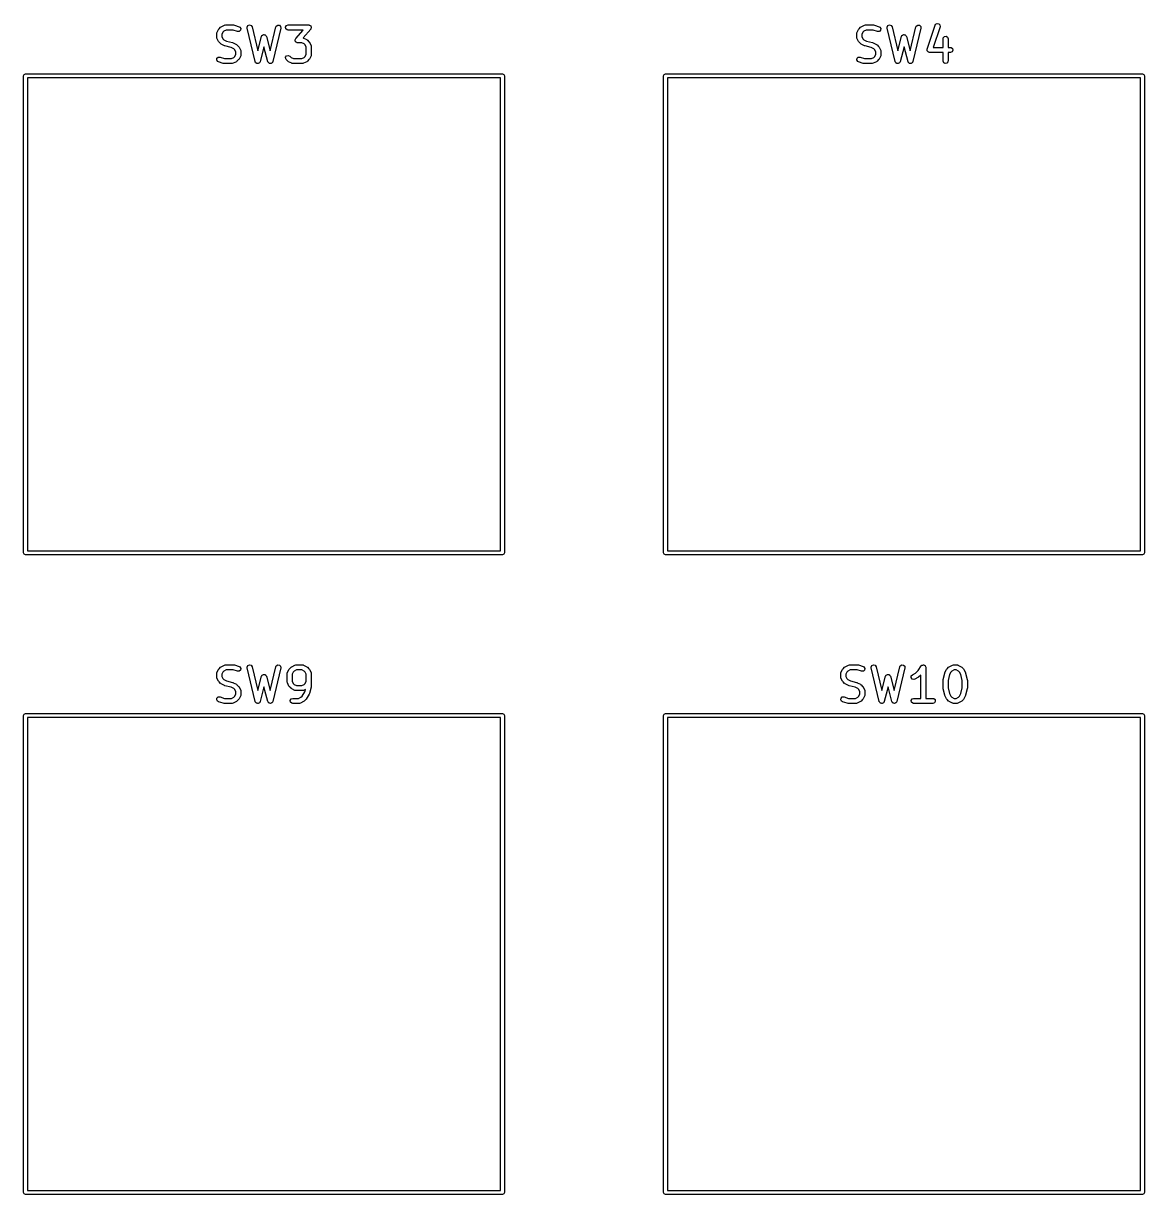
# Model space of a CAD drawing. Extents: x 60 to 196, y -152 to -29.
# Drawn here: x 121.43 to 154.8, y -64.31 to -29.44 of the extents above; entities that cross this region are included whole.
import ezdxf

# ---------------------------------------------------------------- set-up
doc = ezdxf.new("R2010")
doc.units = 0
doc.layers.add('BLACK', color=7, linetype='CONTINUOUS')

msp = doc.modelspace()

# ---------------------------------------------------------------- linework, layer by layer
at = {"layer": 'BLACK', "linetype": 'CONTINUOUS'}
for p, q in [((127.187, -29.7196), (127.235, -29.6243)), ((127.235, -29.6243), (127.248, -29.6063)), ((127.248, -29.6063), (127.249, -29.6048)), ((127.249, -29.6048), (127.296, -29.5572)), ((127.296, -29.5572), (127.315, -29.5443)), ((127.315, -29.5443), (127.316, -29.5432)), ((127.316, -29.5432), (127.411, -29.4955)), ((127.462, -29.6376), (127.394, -29.6719)), ((127.411, -29.4955), (127.436, -29.4881)), ((127.436, -29.4881), (127.44, -29.4892)), ((127.44, -29.4892), (127.445, -29.4876)), ((127.445, -29.4876), (127.683, -29.4876)), ((127.671, -29.6376), (127.462, -29.6376)), ((127.802, -29.6814), (127.671, -29.6376)), ((127.683, -29.4876), (127.705, -29.4915)), ((127.705, -29.4915), (127.706, -29.4915)), ((127.706, -29.4915), (127.849, -29.5391)), ((127.849, -29.5391), (127.872, -29.5515)), ((127.872, -29.5515), (127.899, -29.5952)), ((127.899, -29.5952), (127.892, -29.6459)), ((128.084, -29.554), (128.107, -29.5081)), ((128.086, -29.58), (128.084, -29.554)), ((128.324, -30.58), (128.086, -29.58)), ((128.107, -29.5081), (128.154, -29.4877)), ((128.154, -29.4877), (128.204, -29.5024)), ((128.204, -29.5024), (128.232, -29.5452)), ((128.232, -29.5452), (128.401, -30.2561)), ((128.774, -30.2561), (128.943, -29.5452)), ((129.089, -29.58), (128.851, -30.58)), ((128.943, -29.5452), (128.953, -29.5213)), ((128.953, -29.5213), (128.995, -29.4907)), ((128.995, -29.4907), (129.046, -29.4938)), ((129.046, -29.4938), (129.083, -29.529)), ((129.083, -29.529), (129.089, -29.58)), ((129.228, -29.5496), (129.254, -29.5052)), ((129.237, -29.6001), (129.228, -29.5496)), ((129.276, -29.6331), (129.237, -29.6001)), ((129.254, -29.5052), (129.302, -29.4876)), ((129.302, -29.6376), (129.276, -29.6331)), ((129.302, -29.4876), (129.921, -29.4876)), ((129.756, -29.6376), (129.302, -29.6376)), ((129.531, -29.8942), (129.756, -29.6376)), ((129.977, -29.612), (129.75, -29.872)), ((129.921, -29.4876), (129.932, -29.4896)), ((129.932, -29.4896), (129.935, -29.489)), ((129.935, -29.489), (129.938, -29.4907)), ((129.938, -29.4907), (129.946, -29.4921)), ((129.946, -29.4921), (129.962, -29.5051)), ((129.962, -29.5051), (129.979, -29.5156)), ((129.985, -29.5932), (129.977, -29.612)), ((129.979, -29.5156), (129.981, -29.5213)), ((129.981, -29.5213), (129.986, -29.5251)), ((129.995, -29.5756), (129.985, -29.5932)), ((129.986, -29.5251), (129.989, -29.545)), ((129.989, -29.545), (129.996, -29.5642)), ((129.996, -29.5642), (129.994, -29.5697)), ((129.994, -29.5697), (129.995, -29.5756)), ((146.237, -29.7196), (146.285, -29.6243)), ((146.285, -29.6243), (146.298, -29.6063)), ((146.298, -29.6063), (146.299, -29.6048)), ((146.299, -29.6048), (146.346, -29.5572)), ((146.346, -29.5572), (146.365, -29.5443)), ((146.365, -29.5443), (146.366, -29.5432)), ((146.366, -29.5432), (146.461, -29.4955)), ((146.512, -29.6376), (146.444, -29.6719)), ((146.461, -29.4955), (146.486, -29.4881)), ((146.486, -29.4881), (146.49, -29.4892)), ((146.49, -29.4892), (146.495, -29.4876)), ((146.495, -29.4876), (146.733, -29.4876)), ((146.721, -29.6376), (146.512, -29.6376)), ((146.852, -29.6814), (146.721, -29.6376)), ((146.733, -29.4876), (146.755, -29.4915)), ((146.755, -29.4915), (146.756, -29.4915)), ((146.756, -29.4915), (146.899, -29.5391)), ((146.899, -29.5391), (146.922, -29.5515)), ((146.922, -29.5515), (146.949, -29.5952)), ((146.949, -29.5952), (146.942, -29.6459)), ((147.134, -29.554), (147.157, -29.5081)), ((147.136, -29.58), (147.134, -29.554)), ((147.374, -30.58), (147.136, -29.58)), ((147.157, -29.5081), (147.204, -29.4877)), ((147.204, -29.4877), (147.254, -29.5024)), ((147.254, -29.5024), (147.282, -29.5452)), ((147.282, -29.5452), (147.451, -30.2561)), ((147.824, -30.2561), (147.993, -29.5452)), ((148.139, -29.58), (147.901, -30.58)), ((147.993, -29.5452), (148.003, -29.5213)), ((148.003, -29.5213), (148.045, -29.4907)), ((148.045, -29.4907), (148.096, -29.4938)), ((148.096, -29.4938), (148.133, -29.529)), ((148.133, -29.529), (148.139, -29.58)), ((148.328, -30.2056), (148.566, -29.4913)), ((148.709, -29.5387), (148.503, -30.1543)), ((148.566, -29.4913), (148.579, -29.4684)), ((148.579, -29.4684), (148.622, -29.4415)), ((148.622, -29.4415), (148.673, -29.449)), ((148.673, -29.449), (148.707, -29.4874)), ((148.707, -29.4874), (148.709, -29.5387)), ((127.179, -29.7531), (127.184, -29.7274)), ((127.179, -29.8483), (127.179, -29.7531)), ((127.181, -29.8525), (127.179, -29.8483)), ((127.18, -29.8569), (127.181, -29.8525)), ((127.187, -29.8819), (127.18, -29.8569)), ((127.184, -29.7274), (127.187, -29.724)), ((127.187, -29.724), (127.187, -29.7196)), ((127.235, -29.9771), (127.187, -29.8819)), ((127.236, -29.9782), (127.235, -29.9771)), ((127.249, -29.9966), (127.236, -29.9782)), ((127.363, -29.7023), (127.329, -29.7708)), ((127.329, -29.7708), (127.329, -29.8306)), ((127.329, -29.8306), (127.363, -29.8991)), ((127.394, -29.6719), (127.363, -29.7023)), ((127.363, -29.8991), (127.394, -29.9296)), ((127.394, -29.9296), (127.471, -29.968)), ((127.471, -29.968), (127.653, -30.0137)), ((127.853, -29.68), (127.802, -29.6814)), ((127.892, -29.6459), (127.853, -29.68)), ((128.401, -30.2561), (128.515, -29.829)), ((128.515, -29.829), (128.526, -29.8054)), ((128.526, -29.8054), (128.532, -29.8014)), ((128.532, -29.8014), (128.535, -29.7952)), ((128.535, -29.7952), (128.552, -29.7871)), ((128.552, -29.7871), (128.568, -29.7759)), ((128.568, -29.7759), (128.575, -29.7765)), ((128.575, -29.7765), (128.581, -29.7736)), ((128.581, -29.7736), (128.6, -29.7787)), ((128.6, -29.7787), (128.619, -29.7803)), ((128.619, -29.7803), (128.624, -29.7852)), ((128.624, -29.7852), (128.631, -29.7869)), ((128.631, -29.7869), (128.642, -29.8028)), ((128.642, -29.8028), (128.655, -29.8166)), ((128.655, -29.8166), (128.656, -29.8234)), ((128.656, -29.8234), (128.66, -29.829)), ((128.66, -29.829), (128.774, -30.2561)), ((129.513, -29.942), (129.515, -29.9364)), ((129.519, -29.9612), (129.513, -29.942)), ((129.514, -29.9305), (129.524, -29.913)), ((129.515, -29.9364), (129.514, -29.9305)), ((129.523, -29.9811), (129.519, -29.9612)), ((129.527, -29.9849), (129.523, -29.9811)), ((129.524, -29.913), (129.531, -29.8942)), ((129.529, -29.9906), (129.527, -29.9849)), ((129.75, -29.872), (129.756, -29.8731)), ((129.756, -29.8731), (129.759, -29.876)), ((129.759, -29.876), (129.764, -29.8765)), ((129.764, -29.8765), (129.859, -29.9241)), ((129.859, -29.9241), (129.877, -29.9375)), ((129.877, -29.9375), (129.879, -29.9382)), ((129.879, -29.9382), (129.926, -29.9858)), ((129.926, -29.9858), (129.939, -30.0041)), ((146.229, -29.7531), (146.234, -29.7274)), ((146.229, -29.8483), (146.229, -29.7531)), ((146.231, -29.8525), (146.229, -29.8483)), ((146.23, -29.8569), (146.231, -29.8525)), ((146.237, -29.8819), (146.23, -29.8569)), ((146.234, -29.7274), (146.237, -29.724)), ((146.237, -29.724), (146.237, -29.7196)), ((146.285, -29.9771), (146.237, -29.8819)), ((146.286, -29.9782), (146.285, -29.9771)), ((146.299, -29.9966), (146.286, -29.9782)), ((146.413, -29.7023), (146.379, -29.7708)), ((146.379, -29.7708), (146.379, -29.8306)), ((146.379, -29.8306), (146.413, -29.8991)), ((146.444, -29.6719), (146.413, -29.7023)), ((146.413, -29.8991), (146.444, -29.9296)), ((146.444, -29.9296), (146.521, -29.968)), ((146.521, -29.968), (146.703, -30.0137)), ((146.903, -29.68), (146.852, -29.6814)), ((146.942, -29.6459), (146.903, -29.68)), ((147.451, -30.2561), (147.565, -29.829)), ((147.565, -29.829), (147.576, -29.8054)), ((147.576, -29.8054), (147.582, -29.8014)), ((147.582, -29.8014), (147.585, -29.7952)), ((147.585, -29.7952), (147.602, -29.7871)), ((147.602, -29.7871), (147.618, -29.7759)), ((147.618, -29.7759), (147.625, -29.7765)), ((147.625, -29.7765), (147.631, -29.7736)), ((147.631, -29.7736), (147.65, -29.7787)), ((147.65, -29.7787), (147.669, -29.7803)), ((147.669, -29.7803), (147.674, -29.7852)), ((147.674, -29.7852), (147.681, -29.7869)), ((147.681, -29.7869), (147.692, -29.8028)), ((147.692, -29.8028), (147.705, -29.8166)), ((147.705, -29.8166), (147.706, -29.8234)), ((147.706, -29.8234), (147.71, -29.829)), ((147.71, -29.829), (147.824, -30.2561)), ((148.801, -29.896), (148.805, -29.8703)), ((148.801, -30.1543), (148.801, -29.896)), ((148.805, -29.8703), (148.838, -29.831)), ((148.838, -29.831), (148.889, -29.8221)), ((148.889, -29.8221), (148.933, -29.8477)), ((148.933, -29.8477), (148.951, -29.896)), ((148.951, -29.896), (148.951, -30.1543)), ((127.296, -30.0442), (127.249, -29.9966)), ((127.298, -30.0449), (127.296, -30.0442)), ((127.316, -30.0583), (127.298, -30.0449)), ((127.411, -30.1059), (127.316, -30.0583)), ((127.415, -30.1063), (127.411, -30.1059)), ((127.426, -30.1116), (127.415, -30.1063)), ((127.609, -30.1572), (127.426, -30.1116)), ((127.686, -30.1957), (127.609, -30.1572)), ((127.653, -30.0137), (127.665, -30.0189)), ((127.665, -30.0189), (127.669, -30.0193)), ((127.669, -30.0193), (127.764, -30.067)), ((127.716, -30.2261), (127.686, -30.1957)), ((127.751, -30.2946), (127.716, -30.2261)), ((127.751, -30.3544), (127.751, -30.2946)), ((127.764, -30.067), (127.782, -30.0803)), ((127.782, -30.0803), (127.783, -30.081)), ((127.783, -30.081), (127.831, -30.1286)), ((127.831, -30.1286), (127.844, -30.147)), ((127.844, -30.147), (127.845, -30.1481)), ((127.845, -30.1481), (127.893, -30.2434)), ((127.893, -30.2434), (127.9, -30.2683)), ((127.9, -30.2683), (127.899, -30.2727)), ((127.899, -30.2727), (127.901, -30.2769)), ((127.901, -30.2769), (127.901, -30.3721)), ((128.587, -30.1394), (128.469, -30.5819)), ((128.706, -30.5819), (128.587, -30.1394)), ((129.546, -30.0011), (129.529, -29.9906)), ((129.562, -30.014), (129.546, -30.0011)), ((129.57, -30.0155), (129.562, -30.014)), ((129.573, -30.0171), (129.57, -30.0155)), ((129.576, -30.0166), (129.573, -30.0171)), ((129.588, -30.0186), (129.576, -30.0166)), ((129.713, -30.0186), (129.588, -30.0186)), ((129.781, -30.0528), (129.713, -30.0186)), ((129.812, -30.0832), (129.781, -30.0528)), ((129.846, -30.1518), (129.812, -30.0832)), ((129.846, -30.3544), (129.846, -30.1518)), ((129.939, -30.0041), (129.94, -30.0053)), ((129.94, -30.0053), (129.988, -30.1005)), ((129.988, -30.1005), (129.995, -30.1255)), ((129.995, -30.1255), (129.994, -30.1298)), ((129.994, -30.1298), (129.996, -30.134)), ((129.996, -30.134), (129.996, -30.3721)), ((146.346, -30.0442), (146.299, -29.9966)), ((146.348, -30.0449), (146.346, -30.0442)), ((146.366, -30.0583), (146.348, -30.0449)), ((146.461, -30.1059), (146.366, -30.0583)), ((146.465, -30.1063), (146.461, -30.1059)), ((146.476, -30.1116), (146.465, -30.1063)), ((146.659, -30.1572), (146.476, -30.1116)), ((146.736, -30.1957), (146.659, -30.1572)), ((146.703, -30.0137), (146.715, -30.0189)), ((146.715, -30.0189), (146.719, -30.0193)), ((146.719, -30.0193), (146.814, -30.067)), ((146.766, -30.2261), (146.736, -30.1957)), ((146.801, -30.2946), (146.766, -30.2261)), ((146.801, -30.3544), (146.801, -30.2946)), ((146.814, -30.067), (146.832, -30.0803)), ((146.832, -30.0803), (146.833, -30.081)), ((146.833, -30.081), (146.881, -30.1286)), ((146.881, -30.1286), (146.894, -30.147)), ((146.894, -30.147), (146.895, -30.1481)), ((146.895, -30.1481), (146.943, -30.2434)), ((146.943, -30.2434), (146.95, -30.2683)), ((146.95, -30.2683), (146.949, -30.2727)), ((146.949, -30.2727), (146.951, -30.2769)), ((146.951, -30.2769), (146.951, -30.3721)), ((147.637, -30.1394), (147.519, -30.5819)), ((147.756, -30.5819), (147.637, -30.1394)), ((148.326, -30.2163), (148.328, -30.2113)), ((148.329, -30.2364), (148.326, -30.2163)), ((148.328, -30.2113), (148.328, -30.2056)), ((148.33, -30.2569), (148.329, -30.2364)), ((148.333, -30.2611), (148.33, -30.2569)), ((148.334, -30.2668), (148.333, -30.2611)), ((148.35, -30.2799), (148.334, -30.2668)), ((148.364, -30.2952), (148.35, -30.2799)), ((148.369, -30.2961), (148.364, -30.2952)), ((148.374, -30.2998), (148.369, -30.2961)), ((148.399, -30.3043), (148.374, -30.2998)), ((148.801, -30.3043), (148.399, -30.3043)), ((148.503, -30.1543), (148.801, -30.1543)), ((148.801, -30.5626), (148.801, -30.3043)), ((148.951, -30.1543), (149.018, -30.1543)), ((149.018, -30.3043), (148.951, -30.3043)), ((148.951, -30.3043), (148.951, -30.5626)), ((149.018, -30.1543), (149.044, -30.1588)), ((149.067, -30.2867), (149.018, -30.3043)), ((149.044, -30.1588), (149.083, -30.1918)), ((149.092, -30.2423), (149.067, -30.2867)), ((149.083, -30.1918), (149.092, -30.2423)), ((127.181, -30.53), (127.188, -30.4793)), ((127.208, -30.5737), (127.181, -30.53)), ((127.188, -30.4793), (127.227, -30.4452)), ((127.23, -30.5862), (127.208, -30.5737)), ((127.227, -30.4452), (127.278, -30.4438)), ((127.373, -30.6338), (127.23, -30.5862)), ((127.278, -30.4438), (127.409, -30.4876)), ((127.375, -30.6337), (127.373, -30.6338)), ((127.397, -30.6376), (127.375, -30.6337)), ((127.635, -30.6376), (127.397, -30.6376)), ((127.409, -30.4876), (127.617, -30.4876)), ((127.617, -30.4876), (127.686, -30.4534)), ((127.639, -30.6361), (127.635, -30.6376)), ((127.644, -30.6371), (127.639, -30.6361)), ((127.669, -30.6297), (127.644, -30.6371)), ((127.764, -30.5821), (127.669, -30.6297)), ((127.686, -30.4534), (127.716, -30.423)), ((127.716, -30.423), (127.751, -30.3544)), ((127.765, -30.5809), (127.764, -30.5821)), ((127.783, -30.568), (127.765, -30.5809)), ((127.831, -30.5204), (127.783, -30.568)), ((127.832, -30.5189), (127.831, -30.5204)), ((127.845, -30.5009), (127.832, -30.5189)), ((127.893, -30.4057), (127.845, -30.5009)), ((127.896, -30.3978), (127.893, -30.4012)), ((127.893, -30.4012), (127.893, -30.4057)), ((127.901, -30.3721), (127.896, -30.3978)), ((128.328, -30.5866), (128.324, -30.58)), ((128.329, -30.5944), (128.328, -30.5866)), ((128.342, -30.6074), (128.329, -30.5944)), ((128.352, -30.6228), (128.342, -30.6074)), ((128.36, -30.6251), (128.352, -30.6228)), ((128.365, -30.6306), (128.36, -30.6251)), ((128.384, -30.6322), (128.365, -30.6306)), ((128.401, -30.6375), (128.384, -30.6322)), ((128.409, -30.6344), (128.401, -30.6375)), ((128.417, -30.635), (128.409, -30.6344)), ((128.432, -30.6244), (128.417, -30.635)), ((128.449, -30.6171), (128.432, -30.6244)), ((128.452, -30.6101), (128.449, -30.6171)), ((128.459, -30.6056), (128.452, -30.6101)), ((128.469, -30.5819), (128.459, -30.6056)), ((128.71, -30.5884), (128.706, -30.5819)), ((128.711, -30.5962), (128.71, -30.5884)), ((128.724, -30.6089), (128.711, -30.5962)), ((128.735, -30.624), (128.724, -30.6089)), ((128.742, -30.626), (128.735, -30.624)), ((128.748, -30.6315), (128.742, -30.626)), ((128.767, -30.6325), (128.748, -30.6315)), ((128.784, -30.6373), (128.767, -30.6325)), ((128.792, -30.634), (128.784, -30.6373)), ((128.799, -30.6345), (128.792, -30.634)), ((128.814, -30.6235), (128.799, -30.6345)), ((128.831, -30.6157), (128.814, -30.6235)), ((128.834, -30.6086), (128.831, -30.6157)), ((128.841, -30.6039), (128.834, -30.6086)), ((128.851, -30.58), (128.841, -30.6039)), ((129.229, -30.448), (129.259, -30.4059)), ((129.234, -30.4991), (129.229, -30.448)), ((129.249, -30.5204), (129.234, -30.4991)), ((129.296, -30.568), (129.249, -30.5204)), ((129.259, -30.4059), (129.308, -30.3927)), ((129.298, -30.5687), (129.296, -30.568)), ((129.316, -30.5821), (129.298, -30.5687)), ((129.308, -30.3927), (129.355, -30.4143)), ((129.411, -30.6297), (129.316, -30.5821)), ((129.355, -30.4143), (129.394, -30.4534)), ((129.394, -30.4534), (129.462, -30.4876)), ((129.416, -30.6302), (129.411, -30.6297)), ((129.419, -30.6331), (129.416, -30.6302)), ((129.445, -30.6376), (129.419, -30.6331)), ((129.73, -30.6376), (129.445, -30.6376)), ((129.462, -30.4876), (129.713, -30.4876)), ((129.713, -30.4876), (129.781, -30.4534)), ((129.735, -30.6361), (129.73, -30.6376)), ((129.739, -30.6371), (129.735, -30.6361)), ((129.764, -30.6297), (129.739, -30.6371)), ((129.859, -30.5821), (129.764, -30.6297)), ((129.781, -30.4534), (129.812, -30.423)), ((129.812, -30.423), (129.846, -30.3544)), ((129.86, -30.5809), (129.859, -30.5821)), ((129.879, -30.568), (129.86, -30.5809)), ((129.926, -30.5204), (129.879, -30.568)), ((129.927, -30.5189), (129.926, -30.5204)), ((129.94, -30.5009), (129.927, -30.5189)), ((129.988, -30.4057), (129.94, -30.5009)), ((129.991, -30.3978), (129.988, -30.4012)), ((129.988, -30.4012), (129.988, -30.4057)), ((129.996, -30.3721), (129.991, -30.3978)), ((146.231, -30.53), (146.238, -30.4793)), ((146.258, -30.5737), (146.231, -30.53)), ((146.238, -30.4793), (146.277, -30.4452)), ((146.28, -30.5862), (146.258, -30.5737)), ((146.277, -30.4452), (146.328, -30.4438)), ((146.423, -30.6338), (146.28, -30.5862)), ((146.328, -30.4438), (146.459, -30.4876)), ((146.425, -30.6337), (146.423, -30.6338)), ((146.447, -30.6376), (146.425, -30.6337)), ((146.685, -30.6376), (146.447, -30.6376)), ((146.459, -30.4876), (146.667, -30.4876)), ((146.667, -30.4876), (146.736, -30.4534)), ((146.689, -30.6361), (146.685, -30.6376)), ((146.694, -30.6371), (146.689, -30.6361)), ((146.719, -30.6297), (146.694, -30.6371)), ((146.814, -30.5821), (146.719, -30.6297)), ((146.736, -30.4534), (146.766, -30.423)), ((146.766, -30.423), (146.801, -30.3544)), ((146.815, -30.5809), (146.814, -30.5821)), ((146.833, -30.568), (146.815, -30.5809)), ((146.881, -30.5204), (146.833, -30.568)), ((146.882, -30.5189), (146.881, -30.5204)), ((146.895, -30.5009), (146.882, -30.5189)), ((146.943, -30.4057), (146.895, -30.5009)), ((146.946, -30.3978), (146.943, -30.4012)), ((146.943, -30.4012), (146.943, -30.4057)), ((146.951, -30.3721), (146.946, -30.3978)), ((147.378, -30.5866), (147.374, -30.58)), ((147.379, -30.5944), (147.378, -30.5866)), ((147.392, -30.6074), (147.379, -30.5944)), ((147.402, -30.6228), (147.392, -30.6074)), ((147.41, -30.6251), (147.402, -30.6228)), ((147.415, -30.6306), (147.41, -30.6251)), ((147.434, -30.6322), (147.415, -30.6306)), ((147.451, -30.6375), (147.434, -30.6322)), ((147.459, -30.6344), (147.451, -30.6375)), ((147.467, -30.635), (147.459, -30.6344)), ((147.482, -30.6244), (147.467, -30.635)), ((147.499, -30.6171), (147.482, -30.6244)), ((147.502, -30.6101), (147.499, -30.6171)), ((147.509, -30.6056), (147.502, -30.6101)), ((147.519, -30.5819), (147.509, -30.6056)), ((147.76, -30.5884), (147.756, -30.5819)), ((147.761, -30.5962), (147.76, -30.5884)), ((147.774, -30.6089), (147.761, -30.5962)), ((147.785, -30.624), (147.774, -30.6089)), ((147.792, -30.626), (147.785, -30.624)), ((147.798, -30.6315), (147.792, -30.626)), ((147.817, -30.6325), (147.798, -30.6315)), ((147.834, -30.6373), (147.817, -30.6325)), ((147.842, -30.634), (147.834, -30.6373)), ((147.849, -30.6345), (147.842, -30.634)), ((147.864, -30.6235), (147.849, -30.6345)), ((147.881, -30.6157), (147.864, -30.6235)), ((147.884, -30.6086), (147.881, -30.6157)), ((147.891, -30.6039), (147.884, -30.6086)), ((147.901, -30.58), (147.891, -30.6039)), ((148.818, -30.6108), (148.801, -30.5626)), ((148.863, -30.6365), (148.818, -30.6108)), ((148.913, -30.6276), (148.863, -30.6365)), ((148.946, -30.5883), (148.913, -30.6276)), ((148.951, -30.5626), (148.946, -30.5883)), ((121.427, -31), (121.445, -30.9576)), ((121.427, -45.2), (121.427, -31)), ((121.445, -30.9576), (121.487, -30.94)), ((121.487, -30.94), (135.688, -30.94)), ((135.688, -30.94), (135.73, -30.9576)), ((135.73, -30.9576), (135.748, -31)), ((135.748, -31), (135.748, -45.2)), ((140.477, -31), (140.495, -30.9576)), ((140.477, -45.2), (140.477, -31)), ((140.495, -30.9576), (140.537, -30.94)), ((140.537, -30.94), (154.737, -30.94)), ((154.737, -30.94), (154.78, -30.9576)), ((154.78, -30.9576), (154.797, -31)), ((154.797, -31), (154.797, -45.2)), ((121.547, -31.06), (121.547, -45.14)), ((135.627, -31.06), (121.547, -31.06)), ((135.627, -45.14), (135.627, -31.06)), ((140.597, -31.06), (140.597, -45.14)), ((154.677, -31.06), (140.597, -31.06)), ((154.677, -45.14), (154.677, -31.06)), ((121.445, -45.2424), (121.427, -45.2)), ((121.487, -45.26), (121.445, -45.2424)), ((135.688, -45.26), (121.487, -45.26)), ((121.547, -45.14), (135.627, -45.14)), ((135.73, -45.2424), (135.688, -45.26)), ((135.748, -45.2), (135.73, -45.2424)), ((140.495, -45.2424), (140.477, -45.2)), ((140.537, -45.26), (140.495, -45.2424)), ((154.737, -45.26), (140.537, -45.26)), ((140.597, -45.14), (154.677, -45.14)), ((154.78, -45.2424), (154.737, -45.26)), ((154.797, -45.2), (154.78, -45.2424)), ((127.179, -48.8031), (127.184, -48.7774)), ((127.179, -48.8983), (127.179, -48.8031)), ((127.184, -48.7774), (127.187, -48.774)), ((127.187, -48.7696), (127.235, -48.6743)), ((127.187, -48.774), (127.187, -48.7696)), ((127.235, -48.6743), (127.248, -48.6563)), ((127.248, -48.6563), (127.249, -48.6548)), ((127.249, -48.6548), (127.296, -48.6072)), ((127.296, -48.6072), (127.315, -48.5943)), ((127.315, -48.5943), (127.316, -48.5932)), ((127.316, -48.5932), (127.411, -48.5455)), ((127.363, -48.7523), (127.329, -48.8208)), ((127.394, -48.7219), (127.363, -48.7523)), ((127.462, -48.6876), (127.394, -48.7219)), ((127.411, -48.5455), (127.436, -48.5381)), ((127.436, -48.5381), (127.44, -48.5392)), ((127.44, -48.5392), (127.445, -48.5376)), ((127.445, -48.5376), (127.683, -48.5376)), ((127.671, -48.6876), (127.462, -48.6876)), ((127.802, -48.7314), (127.671, -48.6876)), ((127.683, -48.5376), (127.705, -48.5415)), ((127.705, -48.5415), (127.706, -48.5415)), ((127.706, -48.5415), (127.849, -48.5891)), ((127.853, -48.73), (127.802, -48.7314)), ((127.849, -48.5891), (127.872, -48.6015)), ((127.892, -48.6959), (127.853, -48.73)), ((127.872, -48.6015), (127.899, -48.6452)), ((127.899, -48.6452), (127.892, -48.6959)), ((128.084, -48.604), (128.107, -48.5581)), ((128.086, -48.63), (128.084, -48.604)), ((128.324, -49.63), (128.086, -48.63)), ((128.107, -48.5581), (128.154, -48.5377)), ((128.154, -48.5377), (128.204, -48.5524)), ((128.204, -48.5524), (128.232, -48.5952)), ((128.232, -48.5952), (128.401, -49.3061)), ((128.774, -49.3061), (128.943, -48.5952)), ((129.089, -48.63), (128.851, -49.63)), ((128.943, -48.5952), (128.953, -48.5713)), ((128.953, -48.5713), (128.995, -48.5407)), ((128.995, -48.5407), (129.046, -48.5438)), ((129.046, -48.5438), (129.083, -48.579)), ((129.083, -48.579), (129.089, -48.63)), ((129.274, -48.8031), (129.279, -48.7774)), ((129.274, -49.0412), (129.274, -48.8031)), ((129.279, -48.7774), (129.282, -48.774)), ((129.282, -48.7696), (129.33, -48.6743)), ((129.282, -48.774), (129.282, -48.7696)), ((129.33, -48.6743), (129.343, -48.6563)), ((129.343, -48.6563), (129.344, -48.6548)), ((129.344, -48.6548), (129.392, -48.6072)), ((129.392, -48.6072), (129.41, -48.5943)), ((129.41, -48.5943), (129.411, -48.5932)), ((129.411, -48.5932), (129.506, -48.5455)), ((129.459, -48.7523), (129.424, -48.8208)), ((129.489, -48.7219), (129.459, -48.7523)), ((129.558, -48.6876), (129.489, -48.7219)), ((129.506, -48.5455), (129.531, -48.5381)), ((129.531, -48.5381), (129.536, -48.5392)), ((129.536, -48.5392), (129.54, -48.5376)), ((129.54, -48.5376), (129.73, -48.5376)), ((129.713, -48.6876), (129.558, -48.6876)), ((129.781, -48.7219), (129.713, -48.6876)), ((129.73, -48.5376), (129.756, -48.5421)), ((129.756, -48.5421), (129.759, -48.545)), ((129.759, -48.545), (129.764, -48.5455)), ((129.764, -48.5455), (129.859, -48.5932)), ((129.812, -48.7523), (129.781, -48.7219)), ((129.846, -48.8208), (129.812, -48.7523)), ((129.859, -48.5932), (129.877, -48.6065)), ((129.877, -48.6065), (129.879, -48.6072)), ((129.879, -48.6072), (129.926, -48.6548)), ((129.926, -48.6548), (129.939, -48.6732)), ((129.939, -48.6732), (129.94, -48.6743)), ((129.94, -48.6743), (129.988, -48.7696)), ((129.988, -48.7696), (129.995, -48.7945)), ((129.995, -48.7945), (129.994, -48.7989)), ((129.994, -48.7989), (129.996, -48.8031)), ((129.996, -48.8031), (129.996, -49.184)), ((145.753, -48.8031), (145.757, -48.7774)), ((145.753, -48.8983), (145.753, -48.8031)), ((145.757, -48.7774), (145.76, -48.774)), ((145.76, -48.774), (145.761, -48.7696)), ((145.761, -48.7696), (145.809, -48.6743)), ((145.809, -48.6743), (145.822, -48.6563)), ((145.822, -48.6563), (145.823, -48.6548)), ((145.823, -48.6548), (145.87, -48.6072)), ((145.87, -48.6072), (145.889, -48.5943)), ((145.889, -48.5943), (145.89, -48.5932)), ((145.89, -48.5932), (145.985, -48.5455)), ((145.937, -48.7523), (145.903, -48.8208)), ((145.968, -48.7219), (145.937, -48.7523)), ((146.036, -48.6876), (145.968, -48.7219)), ((145.985, -48.5455), (146.01, -48.5381)), ((146.01, -48.5381), (146.014, -48.5392)), ((146.014, -48.5392), (146.018, -48.5376)), ((146.018, -48.5376), (146.257, -48.5376)), ((146.244, -48.6876), (146.036, -48.6876)), ((146.376, -48.7314), (146.244, -48.6876)), ((146.257, -48.5376), (146.279, -48.5415)), ((146.279, -48.5415), (146.28, -48.5415)), ((146.28, -48.5415), (146.423, -48.5891)), ((146.427, -48.73), (146.376, -48.7314)), ((146.423, -48.5891), (146.446, -48.6015)), ((146.465, -48.6959), (146.427, -48.73)), ((146.446, -48.6015), (146.473, -48.6452)), ((146.473, -48.6452), (146.465, -48.6959)), ((146.658, -48.604), (146.681, -48.5581)), ((146.66, -48.63), (146.658, -48.604)), ((146.898, -49.63), (146.66, -48.63)), ((146.681, -48.5581), (146.728, -48.5377)), ((146.728, -48.5377), (146.777, -48.5524)), ((146.777, -48.5524), (146.806, -48.5952)), ((146.806, -48.5952), (146.975, -49.3061)), ((147.348, -49.3061), (147.517, -48.5952)), ((147.663, -48.63), (147.425, -49.63)), ((147.517, -48.5952), (147.527, -48.5713)), ((147.527, -48.5713), (147.568, -48.5407)), ((147.568, -48.5407), (147.62, -48.5438)), ((147.62, -48.5438), (147.657, -48.579)), ((147.657, -48.579), (147.663, -48.63)), ((147.89, -48.8313), (147.974, -48.7891)), ((147.974, -48.7891), (148.055, -48.7077)), ((148.055, -48.7077), (148.147, -48.571)), ((148.147, -48.571), (148.165, -48.5522)), ((148.165, -48.5522), (148.169, -48.551)), ((148.169, -48.551), (148.171, -48.5477)), ((148.171, -48.5477), (148.193, -48.5439)), ((148.193, -48.5439), (148.214, -48.5378)), ((148.214, -48.5378), (148.218, -48.5395)), ((148.218, -48.5395), (148.222, -48.5388)), ((148.222, -48.5388), (148.241, -48.5496)), ((148.241, -48.5496), (148.261, -48.5584)), ((148.261, -48.5584), (148.263, -48.5623)), ((148.263, -48.5623), (148.266, -48.5644)), ((148.266, -48.5644), (148.274, -48.5849)), ((148.274, -48.5849), (148.283, -48.6044)), ((148.283, -48.6044), (148.282, -48.6086)), ((148.282, -48.6086), (148.284, -48.6126)), ((148.284, -48.6126), (148.284, -49.5376)), ((148.803, -48.9754), (148.85, -48.7849)), ((148.85, -48.7849), (148.856, -48.7731)), ((148.856, -48.7696), (148.904, -48.6743)), ((148.856, -48.7731), (148.856, -48.7696)), ((148.904, -48.6743), (148.917, -48.6563)), ((148.917, -48.6563), (148.918, -48.6548)), ((148.918, -48.6548), (148.965, -48.6072)), ((148.965, -48.6072), (148.984, -48.5943)), ((148.984, -48.5943), (148.985, -48.5932)), ((148.985, -48.5932), (149.08, -48.5455)), ((149.032, -48.7523), (148.994, -48.8293)), ((149.063, -48.7219), (149.032, -48.7523)), ((149.131, -48.6876), (149.063, -48.7219)), ((149.08, -48.5455), (149.105, -48.5381)), ((149.105, -48.5381), (149.109, -48.5392)), ((149.109, -48.5392), (149.114, -48.5376)), ((149.114, -48.5376), (149.209, -48.5376)), ((149.191, -48.6876), (149.131, -48.6876)), ((149.26, -48.7219), (149.191, -48.6876)), ((149.209, -48.5376), (149.235, -48.5421)), ((149.235, -48.5421), (149.238, -48.545)), ((149.238, -48.545), (149.242, -48.5455)), ((149.242, -48.5455), (149.338, -48.5932)), ((149.29, -48.7523), (149.26, -48.7219)), ((149.329, -48.8293), (149.29, -48.7523)), ((149.338, -48.5932), (149.356, -48.6065)), ((149.356, -48.6065), (149.357, -48.6072)), ((149.357, -48.6072), (149.405, -48.6548)), ((149.405, -48.6548), (149.418, -48.6732)), ((149.418, -48.6732), (149.419, -48.6743)), ((149.419, -48.6743), (149.466, -48.7696)), ((149.466, -48.7696), (149.47, -48.782)), ((149.47, -48.782), (149.472, -48.7849)), ((149.472, -48.7849), (149.52, -48.9754)), ((127.181, -48.9025), (127.179, -48.8983)), ((127.18, -48.9069), (127.181, -48.9025)), ((127.187, -48.9319), (127.18, -48.9069)), ((127.235, -49.0271), (127.187, -48.9319)), ((127.236, -49.0282), (127.235, -49.0271)), ((127.249, -49.0466), (127.236, -49.0282)), ((127.296, -49.0942), (127.249, -49.0466)), ((127.298, -49.0949), (127.296, -49.0942)), ((127.316, -49.1083), (127.298, -49.0949)), ((127.411, -49.1559), (127.316, -49.1083)), ((127.329, -48.8208), (127.329, -48.8806)), ((127.329, -48.8806), (127.363, -48.9491)), ((127.363, -48.9491), (127.394, -48.9796)), ((127.394, -48.9796), (127.471, -49.018)), ((127.415, -49.1563), (127.411, -49.1559)), ((127.426, -49.1616), (127.415, -49.1563)), ((127.609, -49.2072), (127.426, -49.1616)), ((127.471, -49.018), (127.653, -49.0637)), ((127.653, -49.0637), (127.665, -49.0689)), ((127.665, -49.0689), (127.669, -49.0693)), ((127.669, -49.0693), (127.764, -49.117)), ((127.764, -49.117), (127.782, -49.1303)), ((127.782, -49.1303), (127.783, -49.131)), ((127.783, -49.131), (127.831, -49.1786)), ((128.401, -49.3061), (128.515, -48.879)), ((128.515, -48.879), (128.526, -48.8554)), ((128.526, -48.8554), (128.532, -48.8514)), ((128.532, -48.8514), (128.535, -48.8452)), ((128.535, -48.8452), (128.552, -48.8371)), ((128.552, -48.8371), (128.568, -48.8259)), ((128.568, -48.8259), (128.575, -48.8265)), ((128.575, -48.8265), (128.581, -48.8236)), ((128.581, -48.8236), (128.6, -48.8287)), ((128.6, -48.8287), (128.619, -48.8303)), ((128.619, -48.8303), (128.624, -48.8352)), ((128.624, -48.8352), (128.631, -48.8369)), ((128.631, -48.8369), (128.642, -48.8528)), ((128.642, -48.8528), (128.655, -48.8666)), ((128.655, -48.8666), (128.656, -48.8734)), ((128.656, -48.8734), (128.66, -48.879)), ((128.66, -48.879), (128.774, -49.3061)), ((129.276, -49.0454), (129.274, -49.0412)), ((129.275, -49.0498), (129.276, -49.0454)), ((129.282, -49.0747), (129.275, -49.0498)), ((129.33, -49.17), (129.282, -49.0747)), ((129.424, -48.8208), (129.424, -49.0235)), ((129.424, -49.0235), (129.459, -49.092)), ((129.459, -49.092), (129.489, -49.1224)), ((129.489, -49.1224), (129.558, -49.1567)), ((129.558, -49.1567), (129.713, -49.1567)), ((129.713, -49.1567), (129.781, -49.1224)), ((129.781, -49.1224), (129.812, -49.092)), ((129.812, -49.092), (129.846, -49.0235)), ((129.846, -49.0235), (129.846, -48.8208)), ((145.755, -48.9025), (145.753, -48.8983)), ((145.753, -48.9069), (145.755, -48.9025)), ((145.761, -48.9319), (145.753, -48.9069)), ((145.809, -49.0271), (145.761, -48.9319)), ((145.81, -49.0282), (145.809, -49.0271)), ((145.823, -49.0466), (145.81, -49.0282)), ((145.87, -49.0942), (145.823, -49.0466)), ((145.872, -49.0949), (145.87, -49.0942)), ((145.89, -49.1083), (145.872, -49.0949)), ((145.985, -49.1559), (145.89, -49.1083)), ((145.903, -48.8208), (145.903, -48.8806)), ((145.903, -48.8806), (145.937, -48.9491)), ((145.937, -48.9491), (145.968, -48.9796)), ((145.968, -48.9796), (146.045, -49.018)), ((145.988, -49.1563), (145.985, -49.1559)), ((146, -49.1616), (145.988, -49.1563)), ((146.183, -49.2072), (146, -49.1616)), ((146.045, -49.018), (146.227, -49.0637)), ((146.227, -49.0637), (146.239, -49.0689)), ((146.239, -49.0689), (146.242, -49.0693)), ((146.242, -49.0693), (146.338, -49.117)), ((146.338, -49.117), (146.356, -49.1303)), ((146.356, -49.1303), (146.357, -49.131)), ((146.357, -49.131), (146.405, -49.1786)), ((146.975, -49.3061), (147.089, -48.879)), ((147.089, -48.879), (147.1, -48.8554)), ((147.1, -48.8554), (147.105, -48.8514)), ((147.105, -48.8514), (147.108, -48.8452)), ((147.108, -48.8452), (147.126, -48.8371)), ((147.126, -48.8371), (147.142, -48.8259)), ((147.142, -48.8259), (147.149, -48.8265)), ((147.149, -48.8265), (147.155, -48.8236)), ((147.155, -48.8236), (147.174, -48.8287)), ((147.174, -48.8287), (147.193, -48.8303)), ((147.193, -48.8303), (147.198, -48.8352)), ((147.198, -48.8352), (147.204, -48.8369)), ((147.204, -48.8369), (147.216, -48.8528)), ((147.216, -48.8528), (147.229, -48.8666)), ((147.229, -48.8666), (147.23, -48.8734)), ((147.23, -48.8734), (147.234, -48.879)), ((147.234, -48.879), (147.348, -49.3061)), ((147.851, -48.9197), (147.854, -48.8685)), ((147.882, -48.9609), (147.851, -48.9197)), ((147.854, -48.8685), (147.89, -48.8313)), ((147.932, -48.9728), (147.882, -48.9609)), ((147.957, -48.9654), (147.932, -48.9728)), ((148.052, -48.9178), (147.957, -48.9654)), ((148.053, -48.9166), (148.052, -48.9178)), ((148.071, -48.9037), (148.053, -48.9166)), ((148.134, -48.8413), (148.071, -48.9037)), ((148.134, -49.5376), (148.134, -48.8413)), ((148.801, -48.9936), (148.803, -48.9788)), ((148.801, -49.2317), (148.801, -48.9936)), ((148.803, -48.9788), (148.803, -48.9754)), ((148.994, -48.8293), (148.951, -49.0028)), ((148.951, -49.0028), (148.951, -49.2224)), ((149.372, -49.0028), (149.329, -48.8293)), ((149.372, -49.2224), (149.372, -49.0028)), ((149.52, -48.9754), (149.521, -48.9903)), ((149.521, -48.9903), (149.522, -48.9936)), ((149.522, -48.9936), (149.522, -49.2317)), ((127.188, -49.5293), (127.227, -49.4952)), ((127.227, -49.4952), (127.278, -49.4938)), ((127.278, -49.4938), (127.409, -49.5376)), ((127.686, -49.2457), (127.609, -49.2072)), ((127.617, -49.5376), (127.686, -49.5034)), ((127.716, -49.2761), (127.686, -49.2457)), ((127.686, -49.5034), (127.716, -49.473)), ((127.751, -49.3446), (127.716, -49.2761)), ((127.716, -49.473), (127.751, -49.4044)), ((127.751, -49.4044), (127.751, -49.3446)), ((127.831, -49.1786), (127.844, -49.197)), ((127.844, -49.197), (127.845, -49.1981)), ((127.845, -49.1981), (127.893, -49.2934)), ((127.893, -49.4557), (127.845, -49.5509)), ((127.893, -49.2934), (127.9, -49.3183)), ((127.896, -49.4478), (127.893, -49.4512)), ((127.893, -49.4512), (127.893, -49.4557)), ((127.901, -49.4221), (127.896, -49.4478)), ((127.9, -49.3183), (127.899, -49.3227)), ((127.899, -49.3227), (127.901, -49.3269)), ((127.901, -49.3269), (127.901, -49.4221)), ((128.587, -49.1894), (128.469, -49.6319)), ((128.706, -49.6319), (128.587, -49.1894)), ((129.331, -49.1711), (129.33, -49.17)), ((129.344, -49.1895), (129.331, -49.1711)), ((129.392, -49.2371), (129.344, -49.1895)), ((129.393, -49.2378), (129.392, -49.2371)), ((129.411, -49.2511), (129.393, -49.2378)), ((129.506, -49.2987), (129.411, -49.2511)), ((129.511, -49.2993), (129.506, -49.2987)), ((129.514, -49.3021), (129.511, -49.2993)), ((129.54, -49.3067), (129.514, -49.3021)), ((129.73, -49.3067), (129.54, -49.3067)), ((129.617, -49.5376), (129.686, -49.5034)), ((129.686, -49.5034), (129.72, -49.4696)), ((129.72, -49.4696), (129.804, -49.3437)), ((129.735, -49.3051), (129.73, -49.3067)), ((129.739, -49.3062), (129.735, -49.3051)), ((129.764, -49.2987), (129.739, -49.3062)), ((129.822, -49.2696), (129.764, -49.2987)), ((129.804, -49.3437), (129.822, -49.2696)), ((129.936, -49.4161), (129.84, -49.559)), ((129.946, -49.3927), (129.936, -49.4157)), ((129.936, -49.4157), (129.936, -49.4161)), ((129.994, -49.2022), (129.946, -49.3927)), ((129.996, -49.184), (129.993, -49.1988)), ((129.993, -49.1988), (129.994, -49.2022)), ((145.762, -49.5293), (145.8, -49.4952)), ((145.8, -49.4952), (145.852, -49.4938)), ((145.852, -49.4938), (145.983, -49.5376)), ((146.26, -49.2457), (146.183, -49.2072)), ((146.191, -49.5376), (146.26, -49.5034)), ((146.29, -49.2761), (146.26, -49.2457)), ((146.26, -49.5034), (146.29, -49.473)), ((146.324, -49.3446), (146.29, -49.2761)), ((146.29, -49.473), (146.324, -49.4044)), ((146.324, -49.4044), (146.324, -49.3446)), ((146.405, -49.1786), (146.418, -49.197)), ((146.418, -49.197), (146.419, -49.1981)), ((146.419, -49.1981), (146.466, -49.2934)), ((146.466, -49.4557), (146.419, -49.5509)), ((146.466, -49.2934), (146.474, -49.3183)), ((146.467, -49.4512), (146.466, -49.4557)), ((146.47, -49.4478), (146.467, -49.4512)), ((146.474, -49.4221), (146.47, -49.4478)), ((146.474, -49.3183), (146.473, -49.3227)), ((146.473, -49.3227), (146.474, -49.3269)), ((146.474, -49.3269), (146.474, -49.4221)), ((147.161, -49.1894), (147.043, -49.6319)), ((147.279, -49.6319), (147.161, -49.1894)), ((148.802, -49.2349), (148.801, -49.2317)), ((148.803, -49.2499), (148.802, -49.2349)), ((148.85, -49.4403), (148.803, -49.2499)), ((148.852, -49.4433), (148.85, -49.4403)), ((148.856, -49.4557), (148.852, -49.4433)), ((148.904, -49.5509), (148.856, -49.4557)), ((148.951, -49.2224), (148.994, -49.396)), ((148.994, -49.396), (149.032, -49.473)), ((149.032, -49.473), (149.063, -49.5034)), ((149.063, -49.5034), (149.131, -49.5376)), ((149.191, -49.5376), (149.26, -49.5034)), ((149.26, -49.5034), (149.29, -49.473)), ((149.29, -49.473), (149.329, -49.396)), ((149.329, -49.396), (149.372, -49.2224)), ((149.466, -49.4557), (149.419, -49.5509)), ((149.467, -49.4522), (149.466, -49.4557)), ((149.472, -49.4403), (149.467, -49.4522)), ((149.52, -49.2499), (149.472, -49.4403)), ((149.522, -49.2317), (149.519, -49.2464)), ((149.519, -49.2464), (149.52, -49.2499)), ((127.181, -49.58), (127.188, -49.5293)), ((127.208, -49.6237), (127.181, -49.58)), ((127.23, -49.6362), (127.208, -49.6237)), ((127.373, -49.6838), (127.23, -49.6362)), ((127.375, -49.6837), (127.373, -49.6838)), ((127.397, -49.6876), (127.375, -49.6837)), ((127.635, -49.6876), (127.397, -49.6876)), ((127.409, -49.5376), (127.617, -49.5376)), ((127.639, -49.6861), (127.635, -49.6876)), ((127.644, -49.6871), (127.639, -49.6861)), ((127.669, -49.6797), (127.644, -49.6871)), ((127.764, -49.6321), (127.669, -49.6797)), ((127.765, -49.6309), (127.764, -49.6321)), ((127.783, -49.618), (127.765, -49.6309)), ((127.831, -49.5704), (127.783, -49.618)), ((127.832, -49.5689), (127.831, -49.5704)), ((127.845, -49.5509), (127.832, -49.5689)), ((128.328, -49.6366), (128.324, -49.63)), ((128.329, -49.6444), (128.328, -49.6366)), ((128.342, -49.6574), (128.329, -49.6444)), ((128.352, -49.6728), (128.342, -49.6574)), ((128.36, -49.6751), (128.352, -49.6728)), ((128.365, -49.6806), (128.36, -49.6751)), ((128.384, -49.6822), (128.365, -49.6806)), ((128.401, -49.6875), (128.384, -49.6822)), ((128.409, -49.6844), (128.401, -49.6875)), ((128.417, -49.685), (128.409, -49.6844)), ((128.432, -49.6744), (128.417, -49.685)), ((128.449, -49.6671), (128.432, -49.6744)), ((128.452, -49.6601), (128.449, -49.6671)), ((128.459, -49.6556), (128.452, -49.6601)), ((128.469, -49.6319), (128.459, -49.6556)), ((128.71, -49.6384), (128.706, -49.6319)), ((128.711, -49.6462), (128.71, -49.6384)), ((128.724, -49.6589), (128.711, -49.6462)), ((128.735, -49.674), (128.724, -49.6589)), ((128.742, -49.676), (128.735, -49.674)), ((128.748, -49.6815), (128.742, -49.676)), ((128.767, -49.6825), (128.748, -49.6815)), ((128.784, -49.6873), (128.767, -49.6825)), ((128.792, -49.684), (128.784, -49.6873)), ((128.799, -49.6845), (128.792, -49.684)), ((128.814, -49.6735), (128.799, -49.6845)), ((128.831, -49.6657), (128.814, -49.6735)), ((128.834, -49.6586), (128.831, -49.6657)), ((128.841, -49.6539), (128.834, -49.6586)), ((128.851, -49.63), (128.841, -49.6539)), ((129.371, -49.5996), (129.396, -49.5552)), ((129.38, -49.6501), (129.371, -49.5996)), ((129.419, -49.6831), (129.38, -49.6501)), ((129.396, -49.5552), (129.445, -49.5376)), ((129.445, -49.6876), (129.419, -49.6831)), ((129.445, -49.5376), (129.617, -49.5376)), ((129.635, -49.6876), (129.445, -49.6876)), ((129.639, -49.6861), (129.635, -49.6876)), ((129.644, -49.6871), (129.639, -49.6861)), ((129.669, -49.6797), (129.644, -49.6871)), ((129.764, -49.6321), (129.669, -49.6797)), ((129.765, -49.6309), (129.764, -49.6321)), ((129.783, -49.618), (129.765, -49.6309)), ((129.831, -49.5704), (129.783, -49.618)), ((129.832, -49.5672), (129.831, -49.5704)), ((129.84, -49.559), (129.832, -49.5672)), ((145.754, -49.58), (145.762, -49.5293)), ((145.781, -49.6237), (145.754, -49.58)), ((145.804, -49.6362), (145.781, -49.6237)), ((145.947, -49.6838), (145.804, -49.6362)), ((145.949, -49.6837), (145.947, -49.6838)), ((145.971, -49.6876), (145.949, -49.6837)), ((146.209, -49.6876), (145.971, -49.6876)), ((145.983, -49.5376), (146.191, -49.5376)), ((146.213, -49.6861), (146.209, -49.6876)), ((146.218, -49.6871), (146.213, -49.6861)), ((146.242, -49.6797), (146.218, -49.6871)), ((146.338, -49.6321), (146.242, -49.6797)), ((146.339, -49.6309), (146.338, -49.6321)), ((146.357, -49.618), (146.339, -49.6309)), ((146.405, -49.5704), (146.357, -49.618)), ((146.406, -49.5689), (146.405, -49.5704)), ((146.419, -49.5509), (146.406, -49.5689)), ((146.902, -49.6366), (146.898, -49.63)), ((146.903, -49.6444), (146.902, -49.6366)), ((146.916, -49.6574), (146.903, -49.6444)), ((146.926, -49.6728), (146.916, -49.6574)), ((146.934, -49.6751), (146.926, -49.6728)), ((146.939, -49.6806), (146.934, -49.6751)), ((146.958, -49.6822), (146.939, -49.6806)), ((146.975, -49.6875), (146.958, -49.6822)), ((146.982, -49.6844), (146.975, -49.6875)), ((146.99, -49.685), (146.982, -49.6844)), ((147.005, -49.6744), (146.99, -49.685)), ((147.022, -49.6671), (147.005, -49.6744)), ((147.026, -49.6601), (147.022, -49.6671)), ((147.032, -49.6556), (147.026, -49.6601)), ((147.043, -49.6319), (147.032, -49.6556)), ((147.284, -49.6384), (147.279, -49.6319)), ((147.285, -49.6462), (147.284, -49.6384)), ((147.298, -49.6589), (147.285, -49.6462)), ((147.309, -49.674), (147.298, -49.6589)), ((147.316, -49.676), (147.309, -49.674)), ((147.322, -49.6815), (147.316, -49.676)), ((147.34, -49.6825), (147.322, -49.6815)), ((147.358, -49.6873), (147.34, -49.6825)), ((147.365, -49.684), (147.358, -49.6873)), ((147.373, -49.6845), (147.365, -49.684)), ((147.388, -49.6735), (147.373, -49.6845)), ((147.405, -49.6657), (147.388, -49.6735)), ((147.408, -49.6586), (147.405, -49.6657)), ((147.414, -49.6539), (147.408, -49.6586)), ((147.425, -49.63), (147.414, -49.6539)), ((147.849, -49.5996), (147.875, -49.5552)), ((147.858, -49.6501), (147.849, -49.5996)), ((147.898, -49.6831), (147.858, -49.6501)), ((147.875, -49.5552), (147.923, -49.5376)), ((147.923, -49.6876), (147.898, -49.6831)), ((147.923, -49.5376), (148.134, -49.5376)), ((148.495, -49.6876), (147.923, -49.6876)), ((148.284, -49.5376), (148.495, -49.5376)), ((148.495, -49.5376), (148.52, -49.5421)), ((148.543, -49.6701), (148.495, -49.6876)), ((148.52, -49.5421), (148.56, -49.5751)), ((148.569, -49.6256), (148.543, -49.6701)), ((148.56, -49.5751), (148.569, -49.6256)), ((148.905, -49.552), (148.904, -49.5509)), ((148.918, -49.5704), (148.905, -49.552)), ((148.965, -49.618), (148.918, -49.5704)), ((148.967, -49.6187), (148.965, -49.618)), ((148.985, -49.6321), (148.967, -49.6187)), ((149.08, -49.6797), (148.985, -49.6321)), ((149.085, -49.6802), (149.08, -49.6797)), ((149.088, -49.6831), (149.085, -49.6802)), ((149.114, -49.6876), (149.088, -49.6831)), ((149.209, -49.6876), (149.114, -49.6876)), ((149.131, -49.5376), (149.191, -49.5376)), ((149.213, -49.6861), (149.209, -49.6876)), ((149.218, -49.6871), (149.213, -49.6861)), ((149.242, -49.6797), (149.218, -49.6871)), ((149.338, -49.6321), (149.242, -49.6797)), ((149.339, -49.6309), (149.338, -49.6321)), ((149.357, -49.618), (149.339, -49.6309)), ((149.405, -49.5704), (149.357, -49.618)), ((149.406, -49.5689), (149.405, -49.5704)), ((149.419, -49.5509), (149.406, -49.5689)), ((121.427, -50.05), (121.445, -50.0076)), ((121.427, -64.25), (121.427, -50.05)), ((121.445, -50.0076), (121.487, -49.99)), ((121.487, -49.99), (135.688, -49.99)), ((121.547, -50.11), (121.547, -64.19)), ((135.627, -50.11), (121.547, -50.11)), ((135.627, -64.19), (135.627, -50.11)), ((135.688, -49.99), (135.73, -50.0076)), ((135.73, -50.0076), (135.748, -50.05)), ((135.748, -50.05), (135.748, -64.25)), ((140.477, -50.05), (140.495, -50.0076)), ((140.477, -64.25), (140.477, -50.05)), ((140.495, -50.0076), (140.537, -49.99)), ((140.537, -49.99), (154.737, -49.99)), ((140.597, -50.11), (140.597, -64.19)), ((154.677, -50.11), (140.597, -50.11)), ((154.677, -64.19), (154.677, -50.11)), ((154.737, -49.99), (154.78, -50.0076)), ((154.78, -50.0076), (154.797, -50.05)), ((154.797, -50.05), (154.797, -64.25)), ((121.445, -64.2924), (121.427, -64.25)), ((121.487, -64.31), (121.445, -64.2924)), ((135.688, -64.31), (121.487, -64.31)), ((121.547, -64.19), (135.627, -64.19)), ((135.73, -64.2924), (135.688, -64.31)), ((135.748, -64.25), (135.73, -64.2924)), ((140.495, -64.2924), (140.477, -64.25)), ((140.537, -64.31), (140.495, -64.2924)), ((154.737, -64.31), (140.537, -64.31)), ((140.597, -64.19), (154.677, -64.19)), ((154.78, -64.2924), (154.737, -64.31)), ((154.797, -64.25), (154.78, -64.2924))]:
    msp.add_line(p, q, dxfattribs=at)

doc.saveas('drawing.dxf')
